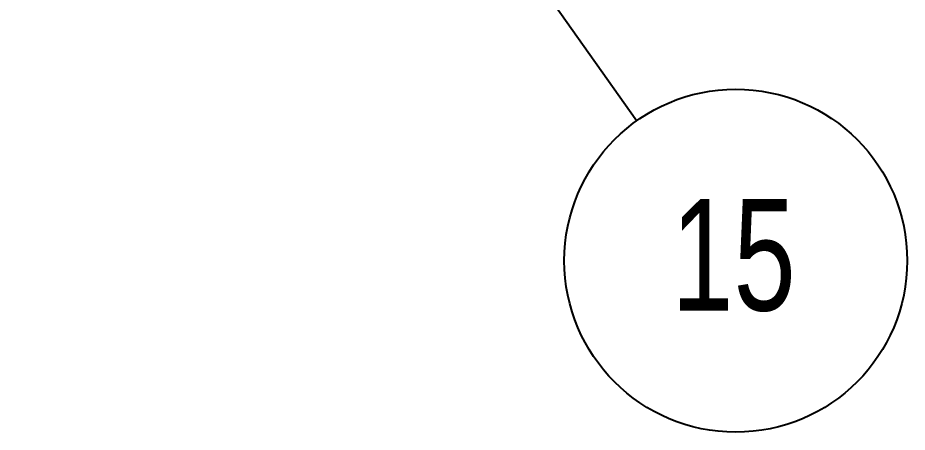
# Model space of a CAD drawing. Header units: millimetres. Extents: x 1293 to 41893, y 1011 to 26911.
# Drawn here: x 36194 to 36933, y 8305 to 8649 of the extents above; entities that cross this region are included whole.
import ezdxf

# ---------------------------------------------------------------- set-up
doc = ezdxf.new("R2010")
doc.units = ezdxf.units.MM
doc.header["$LTSCALE"] = 50
doc.layers.add('CAPA_1', color=7, linetype='Continuous')
doc.styles.add('SLDTEXTSTYLE0', font='TXT', dxfattribs={"width": 0.75})
doc.dimstyles.new('SLDDIMSTYLE3', dxfattribs={"dimtxt": 0.18, "dimasz": 30.769231, "dimexe": 0, "dimexo": 0.0625, "dimgap": 0, "dimtad": 0, "dimtih": 1, "dimtoh": 1, "dimdec": 0, "dimrnd": 1e-09, "dimzin": 0, "dimdsep": 46, "dimtxsty": 'Standard', "dimblk1": 'DOT', "dimblk2": 'DOT', "dimsah": 1, "dimcen": 0.09, "dimadec": 0, "dimazin": 0, "dimtfac": 30.769231, "dimtdec": 0, "dimtofl": 0, "dimtmove": 0, "dimatfit": 3, "dimldrblk": 'DOT', "dimfxl": 1, "dimfrac": 2, "dimtolj": 1, "dimtzin": 0, "dimarcsym": 0})

# ---------------------------------------------------------------- blocks, each defined once
blk = doc.blocks.new('SW_NOTE_0_110')
at = {"layer": 'CAPA_1', "color": 0}
blk.add_circle((82.24, -116.29), 142.43, dxfattribs=at)
at = {"layer": 'CAPA_1', "color": 0, "insert": (80.37, -65.08), "char_height": 92.604, "attachment_point": 2, "style": 'SLDTEXTSTYLE0'}
blk.add_mtext('15', dxfattribs=at)
blk = doc.blocks.new('_Dot')
at = {"color": 0, "linetype": 'ByBlock', "lineweight": -2}
blk.add_line((-0.5, 0), (-1, 0), dxfattribs=at)
at = {"color": 0, "linetype": 'ByBlock', "const_width": 0.5}
blk.add_lwpolyline([(-0.25, 0, 1), (0.25, 0, 1)], format="xyb", close=True, dxfattribs=at)

msp = doc.modelspace()

# ---------------------------------------------------------------- block references
at = {"layer": 'CAPA_1'}
msp.add_blockref('SW_NOTE_0_110', (36708.2667399, 8563.7715021), dxfattribs=at)

# ---------------------------------------------------------------- leaders
msp.add_leader([(36176.5526642, 9315.678791), (36708.2667399, 8563.7715021)], dimstyle='SLDDIMSTYLE3', dxfattribs=at)

doc.saveas('drawing.dxf')
